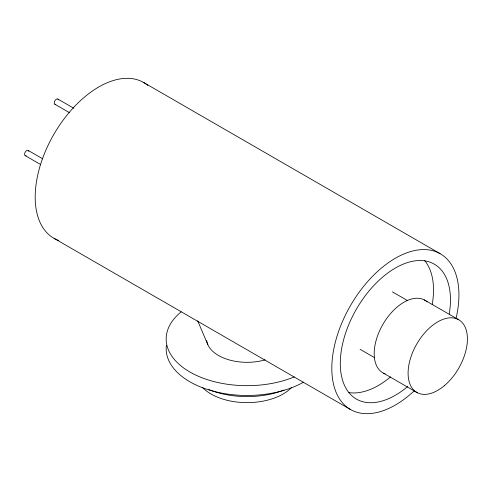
<?xml version="1.0" encoding="UTF-8"?>
<svg xmlns="http://www.w3.org/2000/svg" width="492" height="492" viewBox="0 0 492 492"><rect width="100%" height="100%" fill="white"/><g stroke="black" fill="none" stroke-linecap="round" stroke-linejoin="round"><path stroke-width="0.74" d="M143.436 82.379L440.057 253.626M424.196 299.849L458.101 319.425M392.413 291.861L407.702 300.686M57.878 99.064L73.769 108.24M54.883 104.255L69.452 112.662M28.216 150.441L42.786 158.848M25.221 155.632L40.449 164.42M360.119 349.326L374.744 357.77M383.502 373.188L417.401 392.757M54.077 238.374L350.698 409.621M197.698 320.87L207.827 344.64M26.119 155.724A2.995 1.728 -60 0 1 24.612 153.959A2.995 1.728 -60 0 1 26.617 150.65A2.995 1.728 -60 0 1 28.788 151.321M55.787 104.347A2.995 1.728 -60 0 1 54.28 102.582A2.995 1.728 -60 0 1 56.279 99.273A2.995 1.728 -60 0 1 58.45 99.944M407.708 386.503A77.902 44.981 -60 0 1 340.464 368.397A77.902 44.981 -60 0 1 399.03 266.049A77.902 44.981 -60 0 1 449.227 313.945M414.307 390.765A89.888 51.9 -60 0 1 332.137 375.525A89.888 51.9 -60 0 1 401.773 254.911A89.888 51.9 -60 0 1 456.053 318.447M58.825 240.533A89.888 51.9 -60 0 1 53.585 134.82A89.888 51.9 -60 0 1 147.803 85.374M265.17 359.849A40.449 23.352 0 0 1 206.72 340.63M424.627 260.52A77.902 44.981 -60 0 1 432.216 304.517M390.5 376.933A77.902 44.981 -60 0 1 348.865 392.579M303.687 382.118A80.903 46.709 0 0 1 213.085 391.14A80.903 46.709 0 0 1 166.37 345.421M294.216 376.921A80.903 46.709 0 0 1 189.955 372.05A80.903 46.709 0 0 1 181.167 311.873M284.013 390.058A65.922 38.056 0 0 1 208.829 389.541M291.602 387.487A50.94 29.409 0 0 1 247.064 402.628A50.94 29.409 0 0 1 202.526 387.487M385.095 373.883A41.949 24.219 -60 0 1 383.01 324.185A41.949 24.219 -60 0 1 427.062 301.793M444.221 385.783A41.949 24.219 -60 0 0 459.589 320.304A41.949 24.219 -60 0 0 409.449 362.186A41.949 24.219 -60 0 0 444.221 385.783"/></g></svg>
